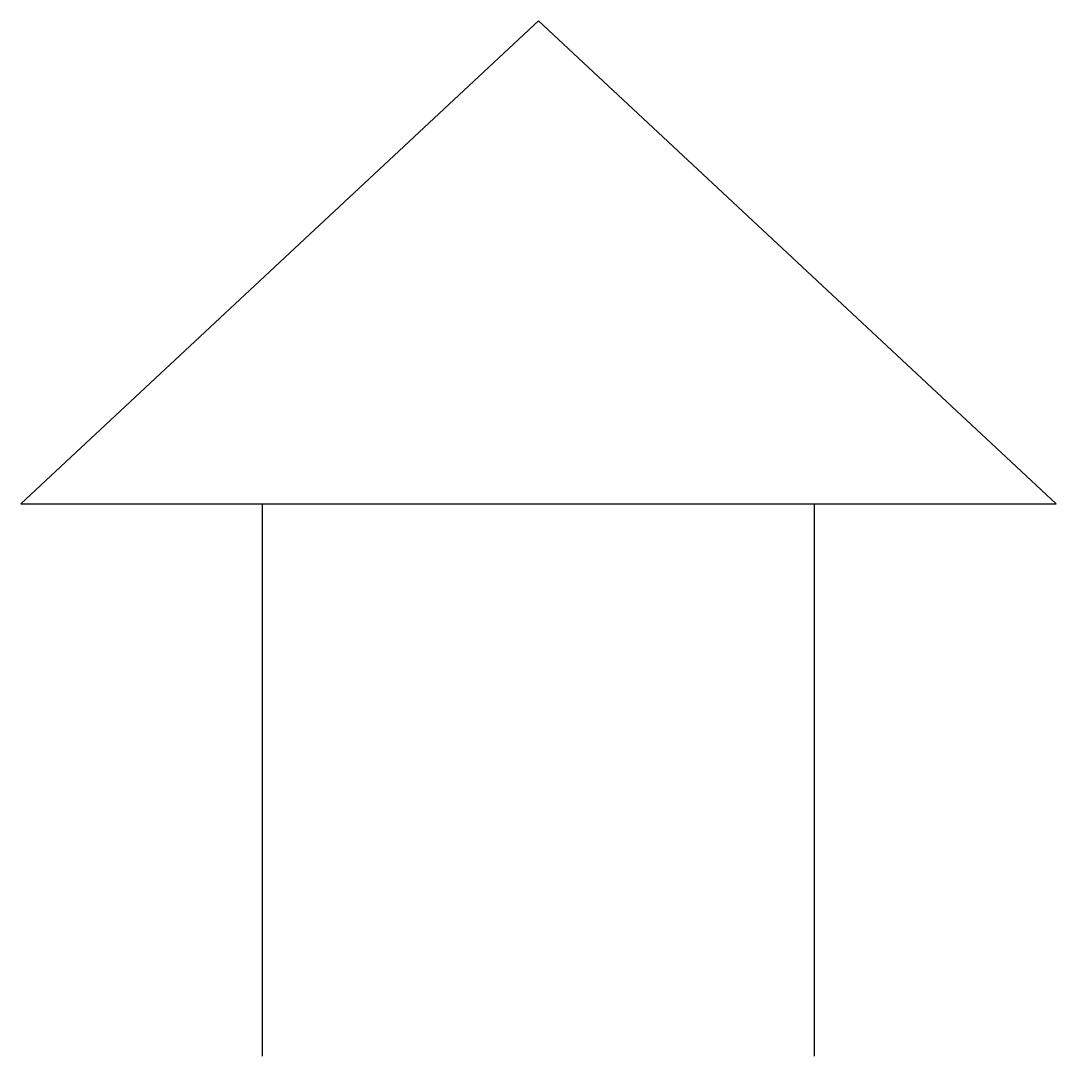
# Model space of a CAD drawing. Extents: x -1.5 to 1.5, y 0 to 3.
import ezdxf

# ---------------------------------------------------------------- set-up
doc = ezdxf.new("R2010")
doc.units = 0
doc.layers.get('0').update_dxf_attribs({"linetype": 'CONTINUOUS'})

msp = doc.modelspace()

# ---------------------------------------------------------------- linework, layer by layer
at = {"color": 0}
for p, q in [((0, 3), (-1.5, 1.6)), ((0, 3), (1.5, 1.6)), ((-1.5, 1.6), (1.5, 1.6)), ((-0.8, 0), (-0.8, 1.6)), ((0.8, 0), (0.8, 1.6))]:
    msp.add_line(p, q, dxfattribs=at)

doc.saveas('drawing.dxf')
